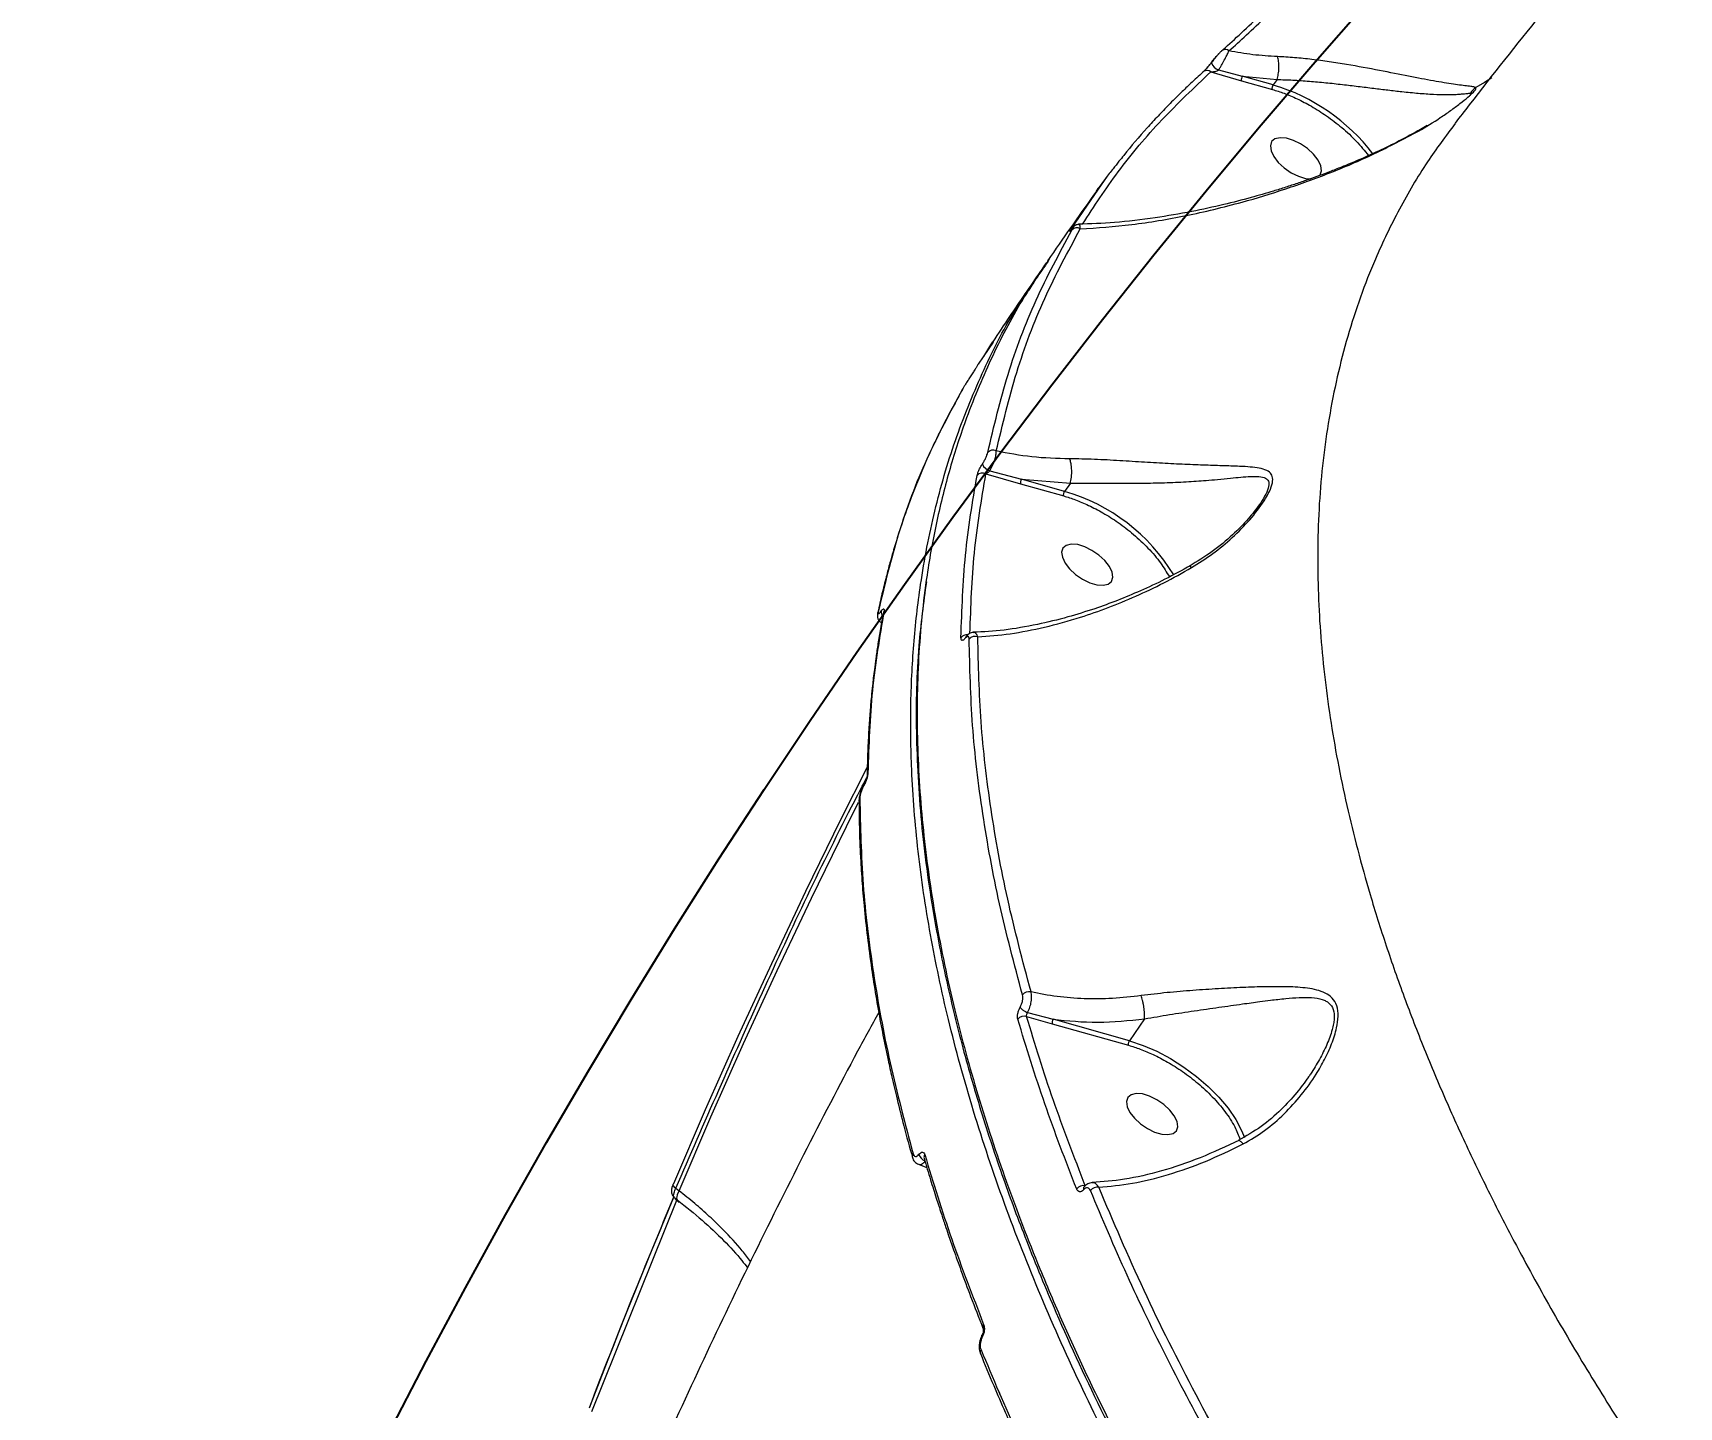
# Model space of a CAD drawing. Header units: millimetres. Extents: x -5609 to 5139, y -3980 to 3221.
# Drawn here: x 1602.7 to 1854.6, y 919.5 to 1129.7 of the extents above; entities that cross this region are included whole.
import ezdxf

# ---------------------------------------------------------------- set-up
doc = ezdxf.new("R2010")
doc.units = ezdxf.units.MM
for name, color, linetype in [('DIKOM_ОБЪЕКТ', 7, 'Continuous'), ('DIKOM_РАЗМЕР_ЗОНА', 7, 'Continuous'), ('DIKOM_РАЗМЕР_ОБЪЕКТА', 7, 'Continuous')]:
    doc.layers.add(name, color=color, linetype=linetype)
doc.styles.add('style1', font='arial.ttf', dxfattribs={"width": 0.8})
doc.dimstyles.new('1-50', dxfattribs={"dimtxt": 300, "dimasz": 200, "dimexe": 100, "dimexo": 0, "dimgap": 100, "dimtad": 1, "dimtxsty": 'style1', "dimcen": 200, "dimclrd": 7, "dimclre": 7, "dimclrt": 7, "dimadec": 1, "dimazin": 2, "dimtfac": 1, "dimtmove": 0, "dimatfit": 2, "dimfxl": 0, "dimlwd": 25, "dimlwe": 18, "dimarcsym": 0})

# ---------------------------------------------------------------- blocks, each defined once
blk = doc.blocks.new('A$Cc336a1e3')
at = {"color": 7, "linetype": 'Continuous', "lineweight": 15}
for p, q in [((4601.42, 2396.2), (4601.81, 2396.58)), ((4603.08, 2396.67), (4607.78, 2395.33)), ((4604.28, 2396.99), (4607.91, 2396.01)), ((4607.91, 2396.01), (4613.22, 2395.51)), ((4612.65, 2394.68), (4607.91, 2396.01)), ((4613.22, 2395.51), (4612.65, 2394.68)), ((4613.23, 2395.52), (4613.22, 2395.51)), ((4607.78, 2395.33), (4612.52, 2393.99)), ((4642.82, 2393.22), (4642.7, 2393.07)), ((4636.21, 2388.46), (4634.68, 2387.57)), ((4585.9, 2378.74), (4587.26, 2380.74)), ((4585.83, 2378.82), (4585.56, 2378.45)), ((4578.1, 2367.59), (4578.41, 2368.06)), ((4569.71, 2355.4), (4569.4, 2354.91)), ((4569.4, 2354.91), (4568.31, 2353.14)), ((4568.68, 2335.19), (4573.98, 2333.67)), ((4569.29, 2335.67), (4574.11, 2334.36)), ((4573.98, 2333.67), (4580.59, 2331.81)), ((4574.11, 2334.36), (4581.6, 2333.77)), ((4580.72, 2332.5), (4574.11, 2334.36)), ((4581.6, 2333.77), (4580.72, 2332.5)), ((4581.6, 2333.78), (4581.6, 2333.77)), ((4610.72, 2330.75), (4610.52, 2330.49)), ((4550, 2287.58), (4549.85, 2287.3)), ((4574.9, 2252.19), (4578.82, 2251.06)), ((4575.06, 2252.8), (4578.95, 2251.75)), ((4592.96, 2251.82), (4590.65, 2248.46)), ((4578.82, 2251.06), (4590.52, 2247.77)), ((4590.65, 2248.46), (4578.95, 2251.75)), ((4558.19, 2229.62), (4559.65, 2229.08)), ((4520.92, 2226.63), (4520.81, 2226.51)), ((4508.39, 2191.76), (4521.38, 2224.09)), ((4520.93, 2224.52), (4521.47, 2224.11)), ((4521.22, 2225.89), (4521.73, 2225.51)), ((4521.38, 2224.09), (4521.76, 2223.79))]:
    blk.add_line(p, q, dxfattribs=at)
at = {"color": 8, "linetype": 'Continuous', "lineweight": 15}
for p, q in [((4634.88, 2387.64), (4634.8, 2387.63)), ((4581.77, 2372.7), (4585.9, 2378.74)), ((4569.81, 2355.33), (4567.52, 2351.99)), ((4570.84, 2194.32), (4570.75, 2194.67))]:
    blk.add_line(p, q, dxfattribs=at)
at = {"color": 7, "linetype": 'Continuous', "lineweight": 15, "flags": 128}
for points in [[(4603.22, 2398.17), (4603.17, 2398.09), (4603.17, 2398.09)], [(4604.67, 2399.8), (4604.77, 2399.92), (4604.82, 2399.95)], [(4601.81, 2396.58), (4601.92, 2396.7), (4601.97, 2396.75)], [(4619.82, 2380.91), (4619.82, 2380.92), (4620.03, 2381.54), (4619.92, 2382.32), (4619.5, 2383.2), (4618.81, 2384.09), (4617.9, 2384.94), (4616.84, 2385.66), (4615.73, 2386.21), (4614.65, 2386.54), (4613.68, 2386.61), (4612.91, 2386.43), (4612.4, 2386.01), (4612.2, 2385.39), (4612.31, 2384.61), (4612.72, 2383.73), (4613.42, 2382.83), (4614.33, 2381.99), (4615.38, 2381.26), (4616.5, 2380.72), (4617.58, 2380.39), (4618.42, 2380.31)], [(4587.38, 2318.32), (4587.89, 2318.74), (4588.1, 2319.36), (4587.99, 2320.14), (4587.57, 2321.02), (4586.88, 2321.91), (4585.97, 2322.76), (4584.91, 2323.48), (4583.8, 2324.03), (4582.72, 2324.36), (4581.75, 2324.43), (4580.98, 2324.25), (4580.47, 2323.83), (4580.27, 2323.21), (4580.38, 2322.42), (4580.79, 2321.55), (4581.48, 2320.65), (4582.4, 2319.81), (4583.45, 2319.08), (4584.57, 2318.54), (4585.65, 2318.21), (4586.62, 2318.14), (4587.38, 2318.32)], [(4520.92, 2226.63), (4525.79, 2237.94), (4530.78, 2249.16), (4535.9, 2260.3), (4541.14, 2271.35), (4546.5, 2282.32), (4550.5, 2290.29)], [(4549.26, 2285.2), (4549.26, 2285.13), (4549.27, 2285.09)], [(4597.31, 2234.28), (4597.82, 2234.7), (4598.03, 2235.32), (4597.92, 2236.1), (4597.5, 2236.98), (4596.81, 2237.87), (4595.9, 2238.72), (4594.84, 2239.44), (4593.73, 2239.99), (4592.64, 2240.32), (4591.68, 2240.39), (4590.91, 2240.21), (4590.4, 2239.79), (4590.19, 2239.17), (4590.3, 2238.38), (4590.72, 2237.51), (4591.41, 2236.61), (4592.32, 2235.77), (4593.38, 2235.04), (4594.49, 2234.5), (4595.58, 2234.17), (4596.54, 2234.1), (4597.31, 2234.28)]]:
    blk.add_lwpolyline(points, dxfattribs=at)
at = {"color": 8, "linetype": 'Continuous', "lineweight": 15, "flags": 128}
for points in [[(4646.07, 2395.75), (4644.98, 2395.06), (4643.64, 2394.28)], [(4581.8, 2372.6), (4581.83, 2372.64), (4581.84, 2372.66)], [(4521.73, 2225.51), (4526.6, 2236.82), (4531.6, 2248.06), (4536.73, 2259.22), (4541.97, 2270.28), (4547.34, 2281.26), (4549.18, 2284.95)], [(4590.65, 2248.46), (4592.72, 2247.76), (4594.83, 2246.85), (4596.93, 2245.73), (4598.97, 2244.44), (4600.91, 2243), (4602.71, 2241.45), (4604.34, 2239.81), (4605.74, 2238.13), (4606.91, 2236.43), (4607.8, 2234.76), (4608.24, 2233.67)], [(4508.08, 2192.47), (4509.65, 2196.55), (4511.23, 2200.62), (4512.83, 2204.68), (4514.45, 2208.73), (4516.08, 2212.77), (4517.73, 2216.8), (4519.39, 2220.82), (4520.95, 2224.55)], [(4521.73, 2225.51), (4521.56, 2225.17), (4521.45, 2224.87), (4521.38, 2224.61), (4521.36, 2224.39), (4521.39, 2224.22), (4521.46, 2224.11), (4521.48, 2224.1)]]:
    blk.add_lwpolyline(points, dxfattribs=at)
at = {"color": 8, "linetype": 'Continuous', "lineweight": 15}
for centre, radius, start, end in [((4604.96, 2398.79), 1.92, 201.5204, 249.377), ((4605.3, 2399.2), 0.895, 50.2706, 122.3892), ((4602.47, 2395.97), 0.922, 49.2384, 122.8721), ((4603.9, 2365.7), 30.27, 37.5697, 73.1859), ((4582.41, 2372.24), 0.787, 115.7194, 144.3765), ((4572.67, 2304.7), 28.95, 31.2512, 73.847), ((4553.54, 2314.04), 0.896, 171.8366, 223.4219), ((4553.69, 2313.84), 0.721, 145.8964, 182.1123), ((4565.72, 2309.46), 1.09, 81.4577, 141.2496), ((4565.92, 2309.99), 0.419, 141.4774, 174.0343), ((4551.2, 2289.04), 0.704, 145.523, 177.5293), ((4549.96, 2285.18), 0.702, 145.5819, 178.3129), ((4559.81, 2231.44), 1.42, 194.2242, 250.5911), ((4559.84, 2230.66), 0.638, 143.4811, 196.2111), ((4521.92, 2225.03), 1.09, 210.2561, 239.9258), ((4584.07, 2225.82), 0.473, 142.0641, 199.6441), ((4568.8, 2204.71), 0.602, 141.7432, 198.8932), ((4568.39, 2200.82), 0.597, 141.5456, 198.4551)]:
    blk.add_arc(centre, radius, start, end, dxfattribs=at)
at = {"color": 7, "linetype": 'Continuous', "lineweight": 15}
for centre, radius, start, end in [((4608.62, 2395.52), 0.862, 145.3175, 193.1359), ((4644.97, 2392.16), 2.51, 122.1692, 149.4626), ((4582.58, 2371.88), 0.956, 55.2621, 140.3767), ((4565.71, 2347.75), 0.727, 145.8871, 172.4549), ((4569.76, 2337.77), 1.05, 61.5228, 140.4787), ((4568.15, 2334.27), 1.06, 59.6429, 140.4867), ((4569.79, 2337.41), 1.81, 203.8053, 254.0231), ((4574.82, 2333.87), 0.862, 145.3344, 193.1537), ((4552.81, 2313.7), 0.728, 146.1802, 181.0336), ((4566.99, 2309.21), 1.12, 66.4593, 140.9474), ((4575.27, 2254.72), 1.25, 75.8053, 142.2286), ((4574.56, 2250.98), 1.25, 73.9557, 142.4261), ((4579.66, 2251.26), 0.862, 145.3429, 193.147), ((4583.62, 2224.99), 1.32, 78.5956, 143.1409), ((4585.74, 2224.74), 1.33, 81.1465, 143.0164)]:
    blk.add_arc(centre, radius, start, end, dxfattribs=at)
for points, knots in [([(4791.16, 2544.63), (4789.79, 2543.52), (4783.97, 2538.78), (4773.89, 2530.17), (4760.92, 2518.79), (4748.16, 2507.14), (4735.6, 2495.25), (4723.23, 2483.12), (4711.07, 2470.74), (4699.12, 2458.14), (4687.38, 2445.3), (4675.86, 2432.23), (4664.55, 2418.94), (4653.47, 2405.42), (4645.48, 2395.34), (4641.19, 2389.77), (4640.46, 2388.82)], [0, 0, 0, 0, 0.024374, 0.103957, 0.183593, 0.263287, 0.34304, 0.422858, 0.502743, 0.582697, 0.662725, 0.742829, 0.82301, 0.903273, 0.983618, 1, 1, 1, 1]), ([(4604.67, 2399.8), (4605.55, 2400.61), (4607.32, 2402.22), (4609.44, 2404.22), (4610.51, 2405.22)], [0, 0, 0, 0, 0.500016, 1, 1, 1, 1]), ([(4605.87, 2399.89), (4606.73, 2400.68), (4608.46, 2402.25), (4610.54, 2404.21), (4611.58, 2405.2)], [0, 0, 0, 0, 0.500006, 1, 1, 1, 1]), ([(4603.17, 2398.09), (4603.12, 2398.02), (4603.02, 2397.89), (4602.81, 2397.62), (4602.53, 2397.3), (4602.22, 2396.97), (4602.05, 2396.82), (4601.97, 2396.74)], [0, 0, 0, 0, 0.113586, 0.231091, 0.477455, 0.735735, 1, 1, 1, 1]), ([(4602.17, 2396.94), (4602.26, 2397.03), (4602.45, 2397.23), (4602.76, 2397.59), (4603.03, 2397.92), (4603.16, 2398.08), (4603.22, 2398.17)], [0, 0, 0, 0, 0.273637, 0.635579, 0.81762, 1, 1, 1, 1]), ([(4603.82, 2398.89), (4603.76, 2398.82), (4603.63, 2398.66), (4603.4, 2398.38), (4603.25, 2398.19), (4603.17, 2398.09)], [0, 0, 0, 0, 0.262616, 0.627426, 1, 1, 1, 1]), ([(4603.22, 2398.17), (4603.28, 2398.25), (4603.41, 2398.41), (4603.68, 2398.75), (4604.01, 2399.13), (4604.29, 2399.43), (4604.4, 2399.54), (4604.42, 2399.56)], [0, 0, 0, 0, 0.156602, 0.314023, 0.627298, 0.940732, 1, 1, 1, 1]), ([(4604.82, 2399.95), (4604.71, 2399.86), (4604.51, 2399.66), (4604.16, 2399.29), (4603.91, 2399), (4603.82, 2398.89)], [0, 0, 0, 0, 0.374401, 0.754557, 1, 1, 1, 1]), ([(4604.28, 2396.99), (4604.37, 2397.13), (4604.55, 2397.4), (4604.89, 2397.98), (4605.27, 2398.66), (4605.64, 2399.37), (4605.79, 2399.72), (4605.87, 2399.89)], [0, 0, 0, 0, 0.137141, 0.270503, 0.523001, 0.763806, 1, 1, 1, 1]), ([(4613.29, 2399.03), (4612.03, 2399.1), (4609.49, 2399.25), (4607.08, 2399.67), (4605.87, 2399.89)], [0, 0, 0, 0, 0.498978, 1, 1, 1, 1]), ([(4613.23, 2395.52), (4613.3, 2395.78), (4613.41, 2396.17), (4613.48, 2396.81), (4613.51, 2397.32), (4613.5, 2397.82), (4613.45, 2398.44), (4613.36, 2398.79), (4613.29, 2399.03)], [0, 0, 0, 0, 0.241371, 0.369772, 0.499851, 0.631472, 0.760374, 1, 1, 1, 1]), ([(4643.64, 2394.28), (4643.51, 2394.33), (4643.26, 2394.42), (4642.22, 2394.53), (4640.36, 2394.76), (4637.28, 2395.27), (4633.46, 2396), (4628.96, 2396.9), (4624.75, 2397.68), (4621.23, 2398.24), (4618.56, 2398.59), (4615.88, 2398.88), (4614.16, 2398.98), (4613.29, 2399.03)], [0, 0, 0, 0, 0.063474, 0.126089, 0.251463, 0.376169, 0.500777, 0.624701, 0.749404, 0.812157, 0.874639, 0.936928, 1, 1, 1, 1]), ([(4602.11, 2396.83), (4601.48, 2396.26), (4600.33, 2395.23), (4598.82, 2393.78), (4597.63, 2392.62), (4596.68, 2391.66), (4595.84, 2390.79), (4595.01, 2389.92), (4594.18, 2389.03), (4592.39, 2387.06), (4590.67, 2385.04), (4588.99, 2382.94), (4588.05, 2381.76), (4586.96, 2380.38), (4586.21, 2379.34), (4585.83, 2378.82)], [0, 0, 0, 0, 0.104539, 0.190836, 0.25893, 0.310363, 0.359285, 0.409148, 0.459936, 0.511022, 0.743082, 0.790994, 0.850256, 0.926039, 1, 1, 1, 1]), ([(4603.08, 2396.67), (4603.29, 2396.69), (4603.59, 2396.71), (4603.98, 2396.82), (4604.15, 2396.9), (4604.23, 2396.95), (4604.27, 2396.98), (4604.28, 2396.99)], [0, 0, 0, 0, 0.571354, 0.816069, 0.916776, 0.960359, 1, 1, 1, 1]), ([(4613.23, 2395.52), (4614.03, 2395.49), (4615.65, 2395.45), (4618.16, 2395.27), (4620.71, 2395.04), (4623.21, 2394.76), (4625.68, 2394.47), (4628.01, 2394.18), (4630.26, 2393.91), (4632.56, 2393.64), (4634.92, 2393.41), (4637.21, 2393.25), (4638.88, 2393.2), (4640.05, 2393.22), (4640.82, 2393.25), (4641.6, 2393.31), (4642.34, 2393.39), (4642.65, 2393.42), (4642.81, 2393.43)], [0, 0, 0, 0, 0.060051, 0.121662, 0.182165, 0.244864, 0.305731, 0.369304, 0.430043, 0.494142, 0.576046, 0.661571, 0.747249, 0.790916, 0.834488, 0.874361, 0.937173, 1, 1, 1, 1]), ([(4612.52, 2393.99), (4612.51, 2394.04), (4612.49, 2394.14), (4612.51, 2394.33), (4612.56, 2394.53), (4612.62, 2394.63), (4612.65, 2394.68)], [0, 0, 0, 0, 0.249953, 0.500101, 0.749994, 1, 1, 1, 1]), ([(4634.88, 2387.64), (4636.01, 2388.31), (4637.72, 2389.32), (4639.79, 2390.77), (4641.24, 2391.84), (4642.48, 2392.85), (4643.34, 2393.62), (4643.72, 2394.1), (4643.66, 2394.22), (4643.64, 2394.28)], [0, 0, 0, 0, 0.244392, 0.368715, 0.493583, 0.620346, 0.747757, 0.874681, 1, 1, 1, 1]), ([(4634.79, 2387.65), (4633.69, 2387.06), (4631.55, 2385.9), (4628.52, 2384.45), (4625.72, 2383.2), (4623.35, 2382.21), (4621.35, 2381.43), (4619.67, 2380.8), (4618.04, 2380.21), (4616.32, 2379.62), (4614.52, 2379.02), (4612.16, 2378.28), (4608.99, 2377.37), (4604.8, 2376.3), (4599.89, 2375.23), (4594.29, 2374.27), (4588.46, 2373.56), (4584.67, 2373.44), (4582.85, 2373.38)], [0, 0, 0, 0, 0.060647, 0.11785, 0.165796, 0.214054, 0.247421, 0.275874, 0.305937, 0.337632, 0.370983, 0.406016, 0.470024, 0.549648, 0.644736, 0.755458, 0.882264, 1, 1, 1, 1]), ([(4583.12, 2372.67), (4585.72, 2372.84), (4590.92, 2373.19), (4599.25, 2374.6), (4607.14, 2376.48), (4614.52, 2378.72), (4621.26, 2381.16), (4628.07, 2384.03), (4632.61, 2386.44), (4634.88, 2387.64)], [0, 0, 0, 0, 0.167352, 0.334233, 0.501102, 0.62683, 0.751441, 0.875362, 1, 1, 1, 1]), ([(4585.58, 2378.43), (4583.23, 2375.11), (4580.72, 2371.58), (4578.26, 2368), (4578.11, 2367.78)], [0, 0, 0, 0, 0.937162, 1, 1, 1, 1]), ([(4581.8, 2372.6), (4581.75, 2372.53), (4581.65, 2372.4), (4581.55, 2372.27), (4581.52, 2372.27), (4581.59, 2372.42), (4581.71, 2372.61), (4581.77, 2372.7)], [0, 0, 0, 0, 0.124757, 0.250381, 0.50007, 0.749618, 1, 1, 1, 1]), ([(4581.84, 2372.49), (4581.89, 2372.58), (4582, 2372.77), (4582.07, 2372.91), (4582.04, 2372.91), (4581.94, 2372.79), (4581.84, 2372.66), (4581.8, 2372.6)], [0, 0, 0, 0, 0.250318, 0.499938, 0.749626, 0.875212, 1, 1, 1, 1]), ([(4582.85, 2373.34), (4582.77, 2373.33), (4582.66, 2373.32), (4582.51, 2373.28), (4582.44, 2373.24), (4582.39, 2373.22), (4582.35, 2373.2), (4582.26, 2373.14), (4582.17, 2373.06), (4582.03, 2372.91), (4581.89, 2372.72), (4581.81, 2372.62)], [0, 0, 0, 0, 0.135326, 0.196678, 0.258518, 0.274883, 0.2928, 0.338023, 0.495635, 0.733567, 1, 1, 1, 1]), ([(4568.95, 2338.44), (4569.91, 2342.46), (4571.85, 2350.54), (4576.14, 2361.92), (4579.94, 2368.96), (4581.84, 2372.49)], [0, 0, 0, 0, 0.33066, 0.663993, 1, 1, 1, 1]), ([(4570.26, 2338.69), (4571.23, 2342.74), (4573.17, 2350.83), (4577.46, 2362.18), (4581.23, 2369.17), (4583.12, 2372.67)], [0, 0, 0, 0, 0.333513, 0.666489, 1, 1, 1, 1]), ([(4577.02, 2366.18), (4575.44, 2363.88), (4572.98, 2360.31), (4570.59, 2356.68), (4569.73, 2355.38)], [0, 0, 0, 0, 0.641959, 1, 1, 1, 1]), ([(4577.93, 2367.5), (4577.22, 2366.44), (4576.27, 2365.02), (4575.43, 2363.61), (4575.22, 2363.25)], [0, 0, 0, 0, 0.740904, 1, 1, 1, 1]), ([(4566.28, 2350.03), (4566.21, 2349.94), (4566.09, 2349.74), (4565.84, 2349.35), (4565.56, 2348.92), (4565.3, 2348.48), (4565.17, 2348.27), (4565.1, 2348.16)], [0, 0, 0, 0, 0.12561, 0.251158, 0.501339, 0.751019, 1, 1, 1, 1]), ([(4567.52, 2351.99), (4567.45, 2351.88), (4567.32, 2351.65), (4567.03, 2351.2), (4566.74, 2350.74), (4566.48, 2350.33), (4566.34, 2350.13), (4566.28, 2350.03)], [0, 0, 0, 0, 0.24898, 0.498727, 0.74888, 0.874437, 1, 1, 1, 1]), ([(4565.1, 2348.16), (4563.2, 2344.62), (4559.41, 2337.59), (4555.11, 2326.21), (4553.17, 2318.13), (4552.21, 2314.1)], [0, 0, 0, 0, 0.336007, 0.66934, 1, 1, 1, 1]), ([(4564.54, 2347.06), (4564.15, 2346.37), (4563.32, 2344.92), (4562.25, 2342.86), (4561.34, 2341.03), (4560.6, 2339.5), (4559.26, 2336.59), (4557.69, 2332.83), (4556.04, 2328.27), (4555.08, 2325.31), (4554.43, 2323.11), (4553.95, 2321.44), (4553.38, 2319.29), (4552.75, 2316.76), (4552.35, 2314.91), (4552.15, 2313.96)], [0, 0, 0, 0, 0.068867, 0.144166, 0.199968, 0.244707, 0.290365, 0.474683, 0.592189, 0.700585, 0.736007, 0.784243, 0.845571, 0.920019, 1, 1, 1, 1]), ([(4568.13, 2336.68), (4568.23, 2336.84), (4568.42, 2337.15), (4568.67, 2337.65), (4568.86, 2338.11), (4568.92, 2338.33), (4568.95, 2338.44)], [0, 0, 0, 0, 0.250121, 0.499743, 0.749752, 1, 1, 1, 1]), ([(4569.29, 2335.67), (4569.43, 2335.93), (4569.72, 2336.46), (4570.04, 2337.32), (4570.24, 2338.11), (4570.25, 2338.5), (4570.26, 2338.69)], [0, 0, 0, 0, 0.256095, 0.507093, 0.754361, 1, 1, 1, 1]), ([(4581.49, 2337.49), (4579.55, 2337.54), (4575.66, 2337.64), (4572.06, 2338.34), (4570.26, 2338.69)], [0, 0, 0, 0, 0.500871, 1, 1, 1, 1]), ([(4600.15, 2320.84), (4601.25, 2321.53), (4603.45, 2322.92), (4606.43, 2325.41), (4609.12, 2328.15), (4611.02, 2330.61), (4612.12, 2332.54), (4612.59, 2333.85), (4612.57, 2334.84), (4612.08, 2335.54), (4611.16, 2335.95), (4609.87, 2336.18), (4608.15, 2336.32), (4605.91, 2336.4), (4603.09, 2336.48), (4599.98, 2336.59), (4596.61, 2336.75), (4592.98, 2336.96), (4589.18, 2337.2), (4585.25, 2337.43), (4582.75, 2337.47), (4581.49, 2337.49)], [0, 0, 0, 0, 0.062387, 0.124968, 0.188419, 0.252445, 0.28501, 0.317866, 0.350675, 0.383199, 0.42605, 0.467905, 0.509439, 0.571793, 0.633379, 0.694521, 0.755971, 0.81686, 0.877948, 0.938725, 1, 1, 1, 1]), ([(4581.6, 2333.78), (4581.63, 2333.91), (4581.7, 2334.18), (4581.77, 2334.67), (4581.81, 2335.2), (4581.82, 2335.73), (4581.78, 2336.25), (4581.71, 2336.8), (4581.61, 2337.2), (4581.53, 2337.41), (4581.5, 2337.47), (4581.5, 2337.49), (4581.49, 2337.49)], [0, 0, 0, 0, 0.119364, 0.244309, 0.372181, 0.499979, 0.613647, 0.749806, 0.928574, 0.976589, 0.991262, 1, 1, 1, 1]), ([(4564.86, 2310.14), (4565.01, 2314.39), (4565.3, 2322.93), (4566.65, 2330.93), (4567.33, 2334.95)], [0, 0, 0, 0, 0.49756, 1, 1, 1, 1]), ([(4567.33, 2334.95), (4567.36, 2335.06), (4567.41, 2335.27), (4567.6, 2335.72), (4567.84, 2336.22), (4568.03, 2336.52), (4568.13, 2336.68)], [0, 0, 0, 0, 0.250186, 0.500159, 0.749881, 1, 1, 1, 1]), ([(4568.68, 2335.19), (4568.73, 2335.21), (4568.82, 2335.26), (4568.98, 2335.38), (4569.12, 2335.49), (4569.22, 2335.59), (4569.27, 2335.64), (4569.29, 2335.67)], [0, 0, 0, 0, 0.280694, 0.547683, 0.788305, 0.89782, 1, 1, 1, 1]), ([(4580.59, 2331.81), (4580.58, 2331.86), (4580.56, 2331.96), (4580.58, 2332.15), (4580.63, 2332.35), (4580.69, 2332.45), (4580.72, 2332.5)], [0, 0, 0, 0, 0.250085, 0.500077, 0.749981, 1, 1, 1, 1]), ([(4610.55, 2330.51), (4610, 2329.78), (4608.8, 2328.18), (4606.34, 2325.73), (4603.36, 2323.22), (4601, 2321.79), (4599.8, 2321.06)], [0, 0, 0, 0, 0.202638, 0.443341, 0.7174, 1, 1, 1, 1]), ([(4600.02, 2321.16), (4598.7, 2320.44), (4596.15, 2319.05), (4592.39, 2317.3), (4588.81, 2315.8), (4585.1, 2314.45), (4580.98, 2313.18), (4576.32, 2312.05), (4571.43, 2311.2), (4568.3, 2311.03), (4566.75, 2310.95)], [0, 0, 0, 0, 0.11419, 0.221422, 0.321799, 0.422787, 0.543397, 0.684175, 0.843965, 1, 1, 1, 1]), ([(4567.44, 2310.24), (4569.07, 2310.37), (4572.35, 2310.63), (4577.64, 2311.67), (4582.68, 2313.06), (4587.36, 2314.69), (4591.62, 2316.45), (4595.9, 2318.46), (4598.73, 2320.05), (4600.15, 2320.84)], [0, 0, 0, 0, 0.166106, 0.333201, 0.501062, 0.626225, 0.750503, 0.874926, 1, 1, 1, 1]), ([(4559.57, 2318.69), (4559.13, 2315.46), (4558.12, 2308.02), (4557.88, 2295.73), (4558.62, 2281.96), (4560.31, 2269.29), (4562.52, 2257.94), (4564.92, 2247.97), (4567.83, 2237.78), (4571.15, 2227.74), (4574.98, 2217.46), (4579.96, 2205.39), (4586.6, 2191.07), (4595.03, 2174.97), (4604.47, 2158.73), (4614.89, 2142.42), (4626.27, 2126.07), (4638.56, 2109.72), (4651.74, 2093.43), (4665.77, 2077.25), (4680.59, 2061.23), (4696.15, 2045.43), (4712.41, 2029.89), (4729.33, 2014.66), (4746.86, 1999.78), (4764.94, 1985.29), (4783.5, 1971.24), (4800.89, 1958.84), (4816.94, 1947.97), (4831.55, 1938.51), (4844.64, 1930.42), (4856.06, 1923.63), (4863.38, 1919.41), (4868.38, 1916.59), (4871.33, 1914.94), (4874.85, 1912.99), (4879.02, 1910.71), (4883.84, 1908.12), (4887.28, 1906.31), (4889.1, 1905.34)], [0, 0, 0, 0, 0.027389, 0.062923, 0.098461, 0.134071, 0.157765, 0.181452, 0.205572, 0.229702, 0.251297, 0.276191, 0.311718, 0.347318, 0.382848, 0.418367, 0.453886, 0.489404, 0.524924, 0.560518, 0.596048, 0.631564, 0.667079, 0.702594, 0.738111, 0.773701, 0.809233, 0.844748, 0.871267, 0.897785, 0.924305, 0.941808, 0.958909, 0.963261, 0.968323, 0.974533, 0.981894, 0.990387, 1, 1, 1, 1]), ([(4552.97, 2313.81), (4552.81, 2312.94), (4552.5, 2311.32), (4552.13, 2309.02), (4551.84, 2307.04), (4551.62, 2305.38), (4551.46, 2304.01), (4551.3, 2302.62), (4551.13, 2300.93), (4550.93, 2298.68), (4550.74, 2295.92), (4550.58, 2292.69), (4550.53, 2290.36), (4550.51, 2289.14)], [0, 0, 0, 0, 0.109774, 0.205672, 0.287723, 0.355942, 0.410339, 0.455902, 0.526225, 0.616525, 0.726815, 0.85712, 1, 1, 1, 1]), ([(4553.09, 2314.24), (4552.41, 2310.22), (4551.06, 2302.22), (4550.77, 2293.68), (4550.62, 2289.44)], [0, 0, 0, 0, 0.502436, 1, 1, 1, 1]), ([(4552.1, 2313.84), (4552.08, 2313.67), (4552.04, 2313.34), (4552.18, 2312.89), (4552.44, 2312.56), (4552.69, 2312.45), (4552.81, 2312.4)], [0, 0, 0, 0, 0.274808, 0.543957, 0.791811, 1, 1, 1, 1]), ([(4552.21, 2314.1), (4552.2, 2314.02), (4552.17, 2313.85), (4552.25, 2313.78), (4552.41, 2313.87), (4552.57, 2314.07), (4552.65, 2314.17)], [0, 0, 0, 0, 0.250514, 0.500586, 0.750453, 1, 1, 1, 1]), ([(4552.65, 2314.17), (4552.73, 2314.27), (4552.89, 2314.47), (4553.04, 2314.56), (4553.12, 2314.49), (4553.1, 2314.32), (4553.09, 2314.24)], [0, 0, 0, 0, 0.249527, 0.499387, 0.749502, 1, 1, 1, 1]), ([(4565.5, 2310.03), (4565.45, 2309.97), (4565.35, 2309.86), (4565.18, 2309.73), (4565.01, 2309.69), (4564.88, 2309.83), (4564.87, 2310.04), (4564.86, 2310.14)], [0, 0, 0, 0, 0.124789, 0.250117, 0.499438, 0.749233, 1, 1, 1, 1]), ([(4566.12, 2309.92), (4566.12, 2310.02), (4566.1, 2310.22), (4565.98, 2310.36), (4565.81, 2310.32), (4565.64, 2310.19), (4565.55, 2310.08), (4565.5, 2310.03)], [0, 0, 0, 0, 0.250825, 0.500622, 0.749854, 0.875188, 1, 1, 1, 1]), ([(4566.75, 2310.92), (4566.64, 2310.91), (4566.42, 2310.88), (4566.11, 2310.73), (4565.83, 2310.52), (4565.67, 2310.34), (4565.59, 2310.25)], [0, 0, 0, 0, 0.270693, 0.529197, 0.773473, 1, 1, 1, 1]), ([(4574.28, 2255.49), (4573.04, 2260.16), (4570.55, 2269.55), (4568.06, 2283.28), (4566.42, 2296.84), (4566.22, 2305.54), (4566.12, 2309.92)], [0, 0, 0, 0, 0.245511, 0.494014, 0.74551, 1, 1, 1, 1]), ([(4575.58, 2255.93), (4574.32, 2260.68), (4571.8, 2270.17), (4569.33, 2283.94), (4567.73, 2297.37), (4567.54, 2305.94), (4567.44, 2310.24)], [0, 0, 0, 0, 0.250351, 0.500001, 0.74965, 1, 1, 1, 1]), ([(4549.85, 2287.3), (4549.85, 2287.3), (4549.79, 2287.19), (4549.64, 2286.86), (4549.44, 2286.31), (4549.29, 2285.69), (4549.27, 2285.36), (4549.26, 2285.2)], [0, 0, 0, 0, 0.00741, 0.151434, 0.435771, 0.718023, 1, 1, 1, 1]), ([(4549.99, 2287.47), (4549.94, 2287.39), (4549.85, 2287.23), (4549.69, 2286.88), (4549.52, 2286.43), (4549.41, 2285.94), (4549.39, 2285.7), (4549.38, 2285.58)], [0, 0, 0, 0, 0.125068, 0.25065, 0.500571, 0.750686, 1, 1, 1, 1]), ([(4550.62, 2289.44), (4550.61, 2289.31), (4550.6, 2289.06), (4550.47, 2288.56), (4550.3, 2288.09), (4550.13, 2287.73), (4550.04, 2287.56), (4549.99, 2287.47)], [0, 0, 0, 0, 0.249446, 0.499606, 0.749521, 0.875017, 1, 1, 1, 1]), ([(4550.5, 2289.07), (4550.49, 2288.98), (4550.48, 2288.81), (4550.38, 2288.44), (4550.25, 2288.08), (4550.12, 2287.78), (4550.04, 2287.65), (4550, 2287.58)], [0, 0, 0, 0, 0.252244, 0.50612, 0.755836, 0.878882, 1, 1, 1, 1]), ([(4549.27, 2285.09), (4549.28, 2283.76), (4549.29, 2281.33), (4549.41, 2277.96), (4549.56, 2275.25), (4549.7, 2273.03), (4549.86, 2271.05), (4550.11, 2268.18), (4550.52, 2264.33), (4551.13, 2259.74), (4551.82, 2255.36), (4552.53, 2251.34), (4553.17, 2248.06), (4553.76, 2245.28), (4554.34, 2242.66), (4555.13, 2239.31), (4556.16, 2235.21), (4556.99, 2232.21), (4557.44, 2230.59)], [0, 0, 0, 0, 0.077836, 0.142496, 0.194039, 0.233061, 0.26925, 0.306116, 0.395084, 0.484395, 0.560173, 0.634815, 0.702877, 0.737149, 0.783815, 0.843146, 0.915187, 1, 1, 1, 1]), ([(4549.38, 2285.58), (4549.48, 2281.2), (4549.68, 2272.5), (4551.32, 2258.94), (4553.81, 2245.21), (4556.3, 2235.81), (4557.54, 2231.14)], [0, 0, 0, 0, 0.254489, 0.505985, 0.754489, 1, 1, 1, 1]), ([(4573.92, 2253.61), (4574, 2253.77), (4574.15, 2254.07), (4574.3, 2254.6), (4574.35, 2255.1), (4574.31, 2255.36), (4574.28, 2255.49)], [0, 0, 0, 0, 0.249907, 0.4998, 0.749843, 1, 1, 1, 1]), ([(4575.06, 2252.8), (4575.19, 2253.05), (4575.43, 2253.56), (4575.64, 2254.44), (4575.71, 2255.29), (4575.62, 2255.72), (4575.58, 2255.93)], [0, 0, 0, 0, 0.250138, 0.500006, 0.749933, 1, 1, 1, 1]), ([(4592.45, 2255.37), (4590.98, 2255.2), (4588.04, 2254.86), (4583.72, 2254.84), (4579.53, 2255.15), (4576.89, 2255.67), (4575.58, 2255.93)], [0, 0, 0, 0, 0.250951, 0.501603, 0.751709, 1, 1, 1, 1]), ([(4608.04, 2232.67), (4609.16, 2233.33), (4611.41, 2234.66), (4614.36, 2237.23), (4617, 2240.13), (4619.03, 2242.97), (4620.55, 2245.61), (4621.63, 2247.99), (4622.35, 2250.24), (4622.64, 2252.24), (4622.44, 2253.87), (4621.71, 2255.07), (4620.26, 2256.05), (4617.96, 2256.57), (4614.88, 2256.75), (4611.55, 2256.74), (4608.01, 2256.62), (4604.28, 2256.43), (4600.39, 2256.17), (4596.39, 2255.85), (4593.76, 2255.53), (4592.45, 2255.37)], [0, 0, 0, 0, 0.061318, 0.123334, 0.185274, 0.247434, 0.289468, 0.331904, 0.374627, 0.407074, 0.43989, 0.472758, 0.504938, 0.568541, 0.631311, 0.693555, 0.755015, 0.81655, 0.877917, 0.938966, 1, 1, 1, 1]), ([(4592.96, 2251.83), (4592.96, 2252.09), (4592.97, 2252.49), (4592.91, 2253.14), (4592.84, 2253.66), (4592.76, 2254.16), (4592.63, 2254.78), (4592.52, 2255.14), (4592.45, 2255.37)], [0, 0, 0, 0, 0.242607, 0.370776, 0.499814, 0.631756, 0.760845, 1, 1, 1, 1]), ([(4552.28, 2252.81), (4551.2, 2250.83), (4547.27, 2243.62), (4540.75, 2231.01), (4532.73, 2214.97), (4524.98, 2198.75), (4517.49, 2182.37), (4510.27, 2165.82), (4503.32, 2149.12), (4496.63, 2132.26), (4490.21, 2115.26), (4484.07, 2098.11), (4478.2, 2080.82), (4472.61, 2063.4), (4467.3, 2045.85), (4462.27, 2028.18), (4457.52, 2010.38), (4453.05, 1992.47), (4448.87, 1974.45), (4444.98, 1956.33), (4441.37, 1938.11), (4438.05, 1919.79), (4435.03, 1901.38), (4432.66, 1885.61), (4431.41, 1875.94), (4430.96, 1872.47)], [0, 0, 0, 0, 0.017073, 0.062161, 0.107301, 0.152493, 0.197737, 0.243033, 0.28838, 0.333777, 0.379225, 0.424722, 0.470268, 0.51586, 0.5615, 0.607185, 0.652914, 0.698687, 0.744502, 0.790357, 0.836252, 0.882186, 0.928156, 0.974162, 1, 1, 1, 1]), ([(4573.56, 2251.75), (4573.54, 2251.88), (4573.49, 2252.13), (4573.55, 2252.63), (4573.69, 2253.16), (4573.84, 2253.46), (4573.92, 2253.61)], [0, 0, 0, 0, 0.250183, 0.500216, 0.750069, 1, 1, 1, 1]), ([(4573.92, 2253.61), (4573.97, 2253.54), (4574.04, 2253.43), (4574.21, 2253.27), (4574.37, 2253.14), (4574.54, 2253.03), (4574.78, 2252.9), (4574.95, 2252.84), (4575.06, 2252.8)], [0, 0, 0, 0, 0.238839, 0.368015, 0.500009, 0.631984, 0.761127, 1, 1, 1, 1]), ([(4574.9, 2252.19), (4574.9, 2252.23), (4574.89, 2252.31), (4574.92, 2252.47), (4574.98, 2252.65), (4575.03, 2252.75), (4575.06, 2252.8)], [0, 0, 0, 0, 0.250447, 0.500852, 0.750669, 1, 1, 1, 1]), ([(4583.89, 2226.28), (4582.19, 2230.66), (4578.81, 2239.4), (4576.2, 2247.92), (4574.9, 2252.19)], [0, 0, 0, 0, 0.500001, 1, 1, 1, 1]), ([(4578.95, 2251.75), (4581.22, 2251.52), (4585.77, 2251.07), (4590.56, 2251.57), (4592.96, 2251.82)], [0, 0, 0, 0, 0.499543, 1, 1, 1, 1]), ([(4592.96, 2251.83), (4592.96, 2251.83), (4592.96, 2251.83), (4592.96, 2251.82), (4592.96, 2251.82)], [0, 0, 0, 0, 0.470189, 1, 1, 1, 1]), ([(4582.57, 2225.78), (4580.88, 2230.14), (4577.49, 2238.9), (4574.88, 2247.45), (4573.56, 2251.75)], [0, 0, 0, 0, 0.497075, 1, 1, 1, 1]), ([(4590.52, 2247.77), (4590.51, 2247.82), (4590.48, 2247.92), (4590.5, 2248.11), (4590.56, 2248.3), (4590.62, 2248.41), (4590.65, 2248.46)], [0, 0, 0, 0, 0.250004, 0.500023, 0.750065, 1, 1, 1, 1]), ([(4618.02, 2242.89), (4617.44, 2242.09), (4616.17, 2240.35), (4613.77, 2237.79), (4610.84, 2235.22), (4608.48, 2233.89), (4607.28, 2233.21)], [0, 0, 0, 0, 0.20326, 0.442695, 0.718574, 1, 1, 1, 1]), ([(4607.46, 2233.26), (4605.45, 2232.32), (4601.45, 2230.42), (4595.53, 2228.46), (4589.93, 2227.14), (4586.57, 2226.89), (4584.95, 2226.78)], [0, 0, 0, 0, 0.253981, 0.507485, 0.761842, 1, 1, 1, 1]), ([(4585.94, 2226.06), (4587.64, 2226.21), (4591.02, 2226.51), (4596.56, 2227.9), (4602.27, 2229.87), (4606.12, 2231.74), (4608.04, 2232.67)], [0, 0, 0, 0, 0.250751, 0.501511, 0.750864, 1, 1, 1, 1]), ([(4557.43, 2230.6), (4557.48, 2230.49), (4557.56, 2230.24), (4557.78, 2229.94), (4558.04, 2229.7), (4558.25, 2229.61), (4558.36, 2229.57)], [0, 0, 0, 0, 0.24092, 0.489587, 0.74492, 1, 1, 1, 1]), ([(4557.54, 2231.14), (4557.58, 2231.04), (4557.66, 2230.83), (4557.89, 2230.74), (4558.15, 2230.81), (4558.34, 2231), (4558.43, 2231.09)], [0, 0, 0, 0, 0.250269, 0.50031, 0.750196, 1, 1, 1, 1]), ([(4558.43, 2231.09), (4558.52, 2231.19), (4558.71, 2231.38), (4558.97, 2231.44), (4559.2, 2231.35), (4559.28, 2231.14), (4559.32, 2231.04)], [0, 0, 0, 0, 0.24975, 0.4997, 0.749716, 1, 1, 1, 1]), ([(4559.22, 2230.48), (4559.55, 2229.38), (4560.15, 2227.35), (4561.03, 2224.55), (4561.78, 2222.24), (4562.39, 2220.39), (4563.02, 2218.53), (4563.82, 2216.23), (4564.95, 2213.06), (4566.43, 2209.07), (4567.6, 2206.12), (4568.23, 2204.51)], [0, 0, 0, 0, 0.129074, 0.238343, 0.327834, 0.397571, 0.452501, 0.542859, 0.664204, 0.816564, 1, 1, 1, 1]), ([(4559.32, 2231.04), (4560.64, 2226.74), (4563.25, 2218.2), (4566.64, 2209.44), (4568.33, 2205.08)], [0, 0, 0, 0, 0.502923, 1, 1, 1, 1]), ([(4584.94, 2226.76), (4584.82, 2226.74), (4584.59, 2226.72), (4584.26, 2226.58), (4583.96, 2226.38), (4583.79, 2226.2), (4583.7, 2226.11)], [0, 0, 0, 0, 0.260175, 0.515438, 0.762542, 1, 1, 1, 1]), ([(4520.94, 2224.63), (4518.78, 2219.44), (4514.33, 2208.74), (4510.12, 2197.87), (4507.95, 2192.27)], [0, 0, 0, 0, 0.484376, 1, 1, 1, 1]), ([(4520.8, 2226.51), (4520.74, 2226.35), (4520.61, 2226.01), (4520.54, 2225.45), (4520.62, 2224.99), (4520.8, 2224.65), (4520.95, 2224.52), (4521.02, 2224.45)], [0, 0, 0, 0, 0.209024, 0.443927, 0.709678, 0.852519, 1, 1, 1, 1]), ([(4521.48, 2224.1), (4522.77, 2223.08), (4525.31, 2221.06), (4528.57, 2217.94), (4530.87, 2215.49), (4531.92, 2214.1), (4532.2, 2213.73)], [0, 0, 0, 0, 0.306425, 0.603213, 0.894413, 1, 1, 1, 1]), ([(4583.63, 2225.66), (4583.53, 2225.57), (4583.32, 2225.38), (4583.01, 2225.33), (4582.74, 2225.45), (4582.63, 2225.67), (4582.57, 2225.78)], [0, 0, 0, 0, 0.249656, 0.499411, 0.749438, 1, 1, 1, 1]), ([(4584.68, 2225.54), (4584.62, 2225.65), (4584.5, 2225.87), (4584.23, 2225.99), (4583.93, 2225.94), (4583.73, 2225.76), (4583.63, 2225.66)], [0, 0, 0, 0, 0.250538, 0.500534, 0.750314, 1, 1, 1, 1]), ([(4618.61, 2161.28), (4615.94, 2165.53), (4610.56, 2174.06), (4603.2, 2186.88), (4596.38, 2199.76), (4590.11, 2212.7), (4586.49, 2221.24), (4584.68, 2225.54)], [0, 0, 0, 0, 0.19507, 0.392603, 0.592604, 0.795069, 1, 1, 1, 1]), ([(4619.8, 2161.95), (4616.4, 2167.37), (4609.6, 2178.21), (4600.68, 2194.34), (4592.64, 2210.33), (4588.18, 2220.81), (4585.94, 2226.06)], [0, 0, 0, 0, 0.250162, 0.499729, 0.74947, 1, 1, 1, 1]), ([(4568.24, 2204.51), (4568.25, 2204.44), (4568.29, 2204.31), (4568.28, 2204.02), (4568.23, 2203.75), (4568.15, 2203.54), (4568.1, 2203.45), (4568.08, 2203.4)], [0, 0, 0, 0, 0.245011, 0.495147, 0.746936, 0.873267, 1, 1, 1, 1]), ([(4568.33, 2205.08), (4568.37, 2204.94), (4568.45, 2204.67), (4568.45, 2204.15), (4568.35, 2203.59), (4568.2, 2203.28), (4568.12, 2203.12)], [0, 0, 0, 0, 0.250519, 0.500777, 0.750838, 1, 1, 1, 1]), ([(4568.08, 2203.4), (4567.98, 2203.18), (4567.78, 2202.75), (4567.64, 2201.99), (4567.64, 2201.23), (4567.77, 2200.82), (4567.83, 2200.62)], [0, 0, 0, 0, 0.246802, 0.495397, 0.746115, 1, 1, 1, 1]), ([(4568.12, 2203.12), (4568.05, 2202.96), (4567.91, 2202.65), (4567.81, 2202.11), (4567.8, 2201.59), (4567.89, 2201.32), (4567.93, 2201.19)], [0, 0, 0, 0, 0.249892, 0.499727, 0.749725, 1, 1, 1, 1]), ([(4567.83, 2200.63), (4568.5, 2199), (4569.73, 2196.02), (4571.51, 2191.94), (4572.98, 2188.66), (4574.22, 2185.98), (4575.33, 2183.6), (4576.98, 2180.15), (4579.24, 2175.57), (4582.03, 2170.13), (4584.78, 2164.98), (4587.37, 2160.27), (4589.54, 2156.45), (4591.4, 2153.22), (4593.19, 2150.18), (4595.51, 2146.32), (4598.39, 2141.62), (4600.57, 2138.21), (4601.74, 2136.37)], [0, 0, 0, 0, 0.077818, 0.142457, 0.193972, 0.232971, 0.26916, 0.306026, 0.394992, 0.4843, 0.560073, 0.634704, 0.702756, 0.737061, 0.783768, 0.843148, 0.915243, 1, 1, 1, 1]), ([(4567.93, 2201.19), (4569.74, 2196.89), (4573.36, 2188.34), (4579.63, 2175.4), (4586.45, 2162.52), (4593.8, 2149.7), (4599.18, 2141.16), (4601.85, 2136.92)], [0, 0, 0, 0, 0.20493, 0.407396, 0.607397, 0.804931, 1, 1, 1, 1])]:
    blk.add_open_spline(points, degree=3, knots=knots, dxfattribs=at)
at = {"color": 8, "linetype": 'Continuous', "lineweight": 15}
for points, knots in [([(4583.46, 2373.41), (4585.23, 2376.1), (4588.89, 2381.68), (4595.43, 2389.45), (4600.53, 2394.27), (4603.08, 2396.67)], [0, 0, 0, 0, 0.318461, 0.659255, 1, 1, 1, 1]), ([(4612.52, 2393.99), (4613.11, 2393.81), (4614.35, 2393.42), (4616.36, 2392.57), (4618.55, 2391.42), (4620.88, 2389.95), (4623.22, 2388.15), (4625.44, 2386.09), (4626.62, 2384.62), (4627.22, 2383.88)], [0, 0, 0, 0, 0.109714, 0.231001, 0.36433, 0.509674, 0.666294, 0.832606, 1, 1, 1, 1]), ([(4642.81, 2393.43), (4642.85, 2393.43), (4642.93, 2393.43), (4642.92, 2393.37), (4642.92, 2393.34)], [0, 0, 0, 0, 0.522377, 1, 1, 1, 1]), ([(4640.49, 2388.8), (4639.04, 2386.86), (4635.91, 2382.68), (4631.86, 2375.74), (4628.5, 2368.79), (4625.93, 2362.25), (4623.99, 2356.24), (4622.39, 2350.06), (4621.14, 2343.74), (4620.22, 2337.27), (4619.64, 2330.67), (4619.33, 2322.02), (4619.67, 2311.18), (4621.17, 2297.99), (4623.73, 2284.57), (4626.78, 2272.86), (4629.87, 2263.04), (4632.63, 2255.17), (4635.68, 2247.28), (4639.01, 2239.38), (4642.61, 2231.47), (4646.47, 2223.57), (4650.95, 2214.97), (4656.12, 2205.68), (4662.07, 2195.71), (4668.37, 2185.81), (4674.99, 2175.99), (4681.91, 2166.26), (4689.26, 2156.45), (4697.03, 2146.58), (4705.24, 2136.66), (4713.7, 2126.88), (4722.41, 2117.25), (4731.35, 2107.79), (4742.24, 2096.72), (4755.25, 2084.15), (4770.57, 2070.23), (4786.27, 2056.78), (4802.42, 2043.71), (4819.01, 2031.05), (4836.12, 2018.74), (4853.61, 2006.83), (4865.58, 1999.28), (4871.56, 1995.51)], [0, 0, 0, 0, 0.022627, 0.048904, 0.075068, 0.094287, 0.113407, 0.132427, 0.151348, 0.17017, 0.188892, 0.207515, 0.242083, 0.27621, 0.309897, 0.343143, 0.361945, 0.380603, 0.399117, 0.417487, 0.435714, 0.453796, 0.471735, 0.49438, 0.516801, 0.538998, 0.56097, 0.582718, 0.604241, 0.626761, 0.649067, 0.671162, 0.693044, 0.714714, 0.736171, 0.769763, 0.802978, 0.835814, 0.868272, 0.901147, 0.933806, 0.966922, 1, 1, 1, 1]), ([(4583.12, 2372.67), (4583.12, 2372.82), (4583.11, 2373.12), (4583.02, 2373.34), (4582.89, 2373.31), (4582.85, 2373.3)], [0, 0, 0, 0, 0.413942, 0.839387, 1, 1, 1, 1]), ([(4578.2, 2367.71), (4576.95, 2365.92), (4573.78, 2361.33), (4569.61, 2353.35), (4566.4, 2345.79), (4564.38, 2339.94), (4563.17, 2336.02), (4562.1, 2332.04), (4561.15, 2327.99), (4560.34, 2323.88), (4559.2, 2317), (4558.21, 2307.17), (4558.04, 2294.13), (4558.93, 2280.76), (4560.85, 2267.11), (4563.69, 2253.55), (4567.34, 2240.14), (4571.69, 2226.94), (4575.67, 2216.57), (4578.79, 2209.13), (4580.74, 2204.65), (4582.77, 2200.18), (4584.88, 2195.7), (4587.06, 2191.23), (4589.31, 2186.76), (4593.64, 2178.43), (4600.43, 2166.24), (4610.28, 2150.21), (4620.92, 2134.33), (4632.29, 2118.64), (4642.84, 2105.09), (4652.25, 2093.65), (4660.28, 2084.26), (4668.52, 2074.99), (4676.94, 2065.87), (4685.54, 2056.88), (4694.28, 2048.05), (4703.17, 2039.38), (4714.39, 2028.78), (4728.15, 2016.36), (4744.67, 2002.24), (4761.66, 1988.49), (4779.06, 1975.16), (4796.84, 1962.27), (4814.93, 1949.86), (4833.28, 1937.96), (4851.86, 1926.61), (4870.59, 1915.78), (4883.17, 1909.06), (4889.46, 1905.7)], [0, 0, 0, 0, 0.017262, 0.044061, 0.070739, 0.081187, 0.091616, 0.102027, 0.112418, 0.122791, 0.133146, 0.163606, 0.193717, 0.223478, 0.25289, 0.281952, 0.308762, 0.335268, 0.361469, 0.370224, 0.378944, 0.38763, 0.396282, 0.404899, 0.413481, 0.422029, 0.452695, 0.482966, 0.512842, 0.542323, 0.571408, 0.589387, 0.607212, 0.624881, 0.642397, 0.659758, 0.676964, 0.694016, 0.710914, 0.740043, 0.769123, 0.798154, 0.827136, 0.856069, 0.884953, 0.913788, 0.942574, 0.971312, 1, 1, 1, 1]), ([(4888.48, 1904.28), (4882.19, 1907.63), (4869.6, 1914.35), (4850.87, 1925.18), (4832.3, 1936.53), (4813.94, 1948.43), (4796.25, 1960.57), (4779.26, 1972.87), (4762.98, 1985.27), (4749.87, 1995.79), (4739.75, 2004.21), (4732.47, 2010.42), (4725.29, 2016.69), (4718.21, 2023.03), (4708.65, 2031.8), (4696.73, 2043.17), (4682.71, 2057.28), (4669.09, 2071.77), (4655.94, 2086.62), (4643.6, 2101.44), (4632.09, 2116.19), (4621.42, 2130.81), (4613.62, 2142.3), (4608.29, 2150.57), (4605.14, 2155.6), (4602.06, 2160.64), (4599.07, 2165.69), (4596.17, 2170.75), (4593.35, 2175.82), (4588.97, 2183.97), (4583.34, 2195.2), (4576.95, 2209.45), (4571.35, 2223.67), (4566.61, 2237.82), (4562.86, 2251.53), (4560.05, 2264.77), (4558.17, 2277.53), (4557.37, 2287.49), (4557.16, 2294.8), (4557.17, 2299.6), (4557.32, 2304.36), (4557.62, 2309.06), (4558.07, 2313.7), (4558.97, 2320.62), (4560.72, 2329.61), (4563.84, 2340.39), (4568.02, 2350.6), (4571.6, 2357.88), (4574.08, 2361.54), (4574.52, 2362.2)], [0, 0, 0, 0, 0.029065, 0.058179, 0.087342, 0.116556, 0.145819, 0.173176, 0.200576, 0.22802, 0.240974, 0.253937, 0.26691, 0.279892, 0.292885, 0.320352, 0.348221, 0.37649, 0.40516, 0.43423, 0.461724, 0.489568, 0.51776, 0.527333, 0.536945, 0.546597, 0.556289, 0.56602, 0.575791, 0.585601, 0.61327, 0.641292, 0.669668, 0.698398, 0.727482, 0.754947, 0.78272, 0.810802, 0.821919, 0.833084, 0.844297, 0.855557, 0.866865, 0.87822, 0.906866, 0.935654, 0.964583, 0.993653, 1, 1, 1, 1]), ([(4566.24, 2310.78), (4566.38, 2314.92), (4566.67, 2323.32), (4568.01, 2331.2), (4568.68, 2335.19)], [0, 0, 0, 0, 0.493309, 1, 1, 1, 1]), ([(4581.6, 2333.78), (4582.79, 2333.78), (4585.18, 2333.8), (4588.91, 2333.76), (4592.56, 2333.76), (4596.06, 2333.82), (4599.35, 2333.97), (4602.01, 2334.15), (4604.25, 2334.35), (4606.03, 2334.53), (4607.72, 2334.69), (4609.19, 2334.81), (4610.49, 2334.82), (4611.32, 2334.66), (4611.74, 2334.36), (4611.98, 2334), (4612.02, 2333.31), (4611.57, 2332.11), (4611, 2331.21), (4610.72, 2330.75)], [0, 0, 0, 0, 0.081056, 0.162806, 0.246029, 0.329679, 0.414477, 0.498955, 0.550959, 0.615025, 0.669354, 0.726476, 0.782418, 0.837339, 0.858667, 0.878293, 0.91841, 0.958764, 1, 1, 1, 1]), ([(4580.59, 2331.81), (4581.18, 2331.63), (4582.43, 2331.24), (4584.45, 2330.37), (4586.66, 2329.22), (4589, 2327.74), (4591.35, 2325.92), (4593.56, 2323.83), (4595.47, 2321.61), (4596.33, 2320.13), (4596.75, 2319.42)], [0, 0, 0, 0, 0.094226, 0.198354, 0.312768, 0.437409, 0.571612, 0.713945, 0.862196, 1, 1, 1, 1]), ([(4600.15, 2320.84), (4600.05, 2320.94), (4599.9, 2321.08), (4599.84, 2321.04), (4599.83, 2321.02)], [0, 0, 0, 0, 0.66608, 1, 1, 1, 1]), ([(4565.94, 2310.41), (4565.93, 2310.39), (4565.91, 2310.35), (4565.91, 2310.3), (4565.94, 2310.3), (4565.96, 2310.31)], [0, 0, 0, 0, 0.201165, 0.435161, 1, 1, 1, 1]), ([(4567.44, 2310.24), (4567.37, 2310.4), (4567.23, 2310.73), (4566.98, 2310.94), (4566.8, 2310.9), (4566.76, 2310.89)], [0, 0, 0, 0, 0.436565, 0.882342, 1, 1, 1, 1]), ([(4521.22, 2225.89), (4525.59, 2235.9), (4534.34, 2255.92), (4544.21, 2276.79), (4549.83, 2287.54), (4550.45, 2288.72)], [0, 0, 0, 0, 0.470896, 0.941813, 1, 1, 1, 1]), ([(4549.99, 2287.47), (4549.98, 2287.51), (4549.98, 2287.55), (4550, 2287.58), (4550.01, 2287.58)], [0, 0, 0, 0, 0.841097, 1, 1, 1, 1]), ([(4592.96, 2251.83), (4594.23, 2252.04), (4596.76, 2252.48), (4600.6, 2253.05), (4604.34, 2253.59), (4607.22, 2254), (4609.27, 2254.28), (4610.72, 2254.47), (4612.07, 2254.65), (4613.4, 2254.8), (4614.87, 2254.96), (4616.62, 2255.09), (4618.51, 2255.1), (4619.86, 2254.91), (4620.7, 2254.56), (4621.33, 2254.14), (4621.9, 2253.32), (4622.01, 2252.09), (4621.87, 2251.02), (4621.57, 2249.71), (4620.88, 2247.86), (4619.73, 2245.59), (4618.74, 2243.92), (4618.11, 2243.04), (4617.99, 2242.88)], [0, 0, 0, 0, 0.081158, 0.16313, 0.245984, 0.329232, 0.361878, 0.39361, 0.435469, 0.463481, 0.496003, 0.55256, 0.607764, 0.661563, 0.682448, 0.701465, 0.740862, 0.780215, 0.7994, 0.820483, 0.874441, 0.930205, 0.98706, 1, 1, 1, 1]), ([(4590.52, 2247.77), (4591.11, 2247.59), (4592.34, 2247.2), (4594.35, 2246.35), (4596.54, 2245.21), (4598.85, 2243.74), (4601.19, 2241.95), (4603.41, 2239.88), (4605.33, 2237.62), (4606.8, 2235.39), (4607.32, 2234.01), (4607.55, 2233.38)], [0, 0, 0, 0, 0.082407, 0.173444, 0.273439, 0.382373, 0.499698, 0.624196, 0.753993, 0.886612, 1, 1, 1, 1]), ([(4608.04, 2232.67), (4607.91, 2232.82), (4607.65, 2233.1), (4607.41, 2233.25), (4607.34, 2233.18), (4607.32, 2233.16)], [0, 0, 0, 0, 0.436694, 0.8423, 1, 1, 1, 1]), ([(4557.54, 2231.14), (4557.49, 2231.05), (4557.39, 2230.87), (4557.42, 2230.69), (4557.44, 2230.59)], [0, 0, 0, 0, 0.49543, 1, 1, 1, 1]), ([(4558.36, 2229.6), (4558.41, 2229.58), (4558.57, 2229.48), (4558.96, 2229.62), (4559.27, 2229.92), (4559.43, 2230.07)], [0, 0, 0, 0, 0.150332, 0.575099, 1, 1, 1, 1]), ([(4585.94, 2226.06), (4585.82, 2226.23), (4585.58, 2226.58), (4585.21, 2226.79), (4584.99, 2226.74), (4584.96, 2226.73)], [0, 0, 0, 0, 0.449457, 0.901777, 1, 1, 1, 1]), ([(4520.81, 2226.51), (4520.81, 2226.51), (4520.76, 2226.46), (4520.8, 2226.31), (4520.94, 2226.09), (4521.13, 2225.96), (4521.22, 2225.89)], [0, 0, 0, 0, 0.015887, 0.352026, 0.68816, 1, 1, 1, 1]), ([(4521.02, 2224.45), (4521.02, 2224.45), (4520.91, 2224.46), (4520.89, 2224.71), (4520.93, 2225.19), (4521.12, 2225.65), (4521.22, 2225.89)], [0, 0, 0, 0, 0.001468, 0.335269, 0.649227, 1, 1, 1, 1]), ([(4532.65, 2214.68), (4532.25, 2215.23), (4531.03, 2216.87), (4528.87, 2219.2), (4526.38, 2221.61), (4524.15, 2223.59), (4522.53, 2224.87), (4521.73, 2225.51)], [0, 0, 0, 0, 0.148528, 0.445574, 0.629769, 0.814661, 1, 1, 1, 1]), ([(4568.12, 2203.12), (4568.1, 2203.18), (4568.04, 2203.29), (4568.07, 2203.36), (4568.08, 2203.4)], [0, 0, 0, 0, 0.521495, 1, 1, 1, 1])]:
    blk.add_open_spline(points, degree=3, knots=knots, dxfattribs=at)
blk = doc.blocks.new('*D2')
at = {"layer": 'Defpoints', "color": 0, "transparency": 16777216}
for p in [(-5158.5, 3221.44), (639.33, 3221.44), (2080.28, -2772.9)]:
    blk.add_point(p, dxfattribs=at)
at = {"layer": 'DIKOM_РАЗМЕР_ЗОНА', "color": 7, "lineweight": 18, "transparency": 16777216}
for p, q in [((639.33, 3221.44), (-5258.5, 3221.44)), ((2080.28, -2772.9), (-5258.5, -2772.9))]:
    blk.add_line(p, q, dxfattribs=at)
at = {"layer": 'DIKOM_РАЗМЕР_ЗОНА', "color": 7, "lineweight": 25, "transparency": 16777216}
blk.add_line((-5158.5, -2572.9), (-5158.5, 3021.44), dxfattribs=at)
at = {"layer": 'DIKOM_РАЗМЕР_ЗОНА', "color": 7, "transparency": 16777216}
for points in [[(-5191.83, 3021.44), (-5125.17, 3021.44), (-5158.5, 3221.44)], [(-5191.83, -2572.9), (-5125.17, -2572.9), (-5158.5, -2772.9)]]:
    blk.add_solid(points, dxfattribs=at)
at = {"layer": 'DIKOM_РАЗМЕР_ЗОНА', "color": 7, "transparency": 16777216, "insert": (-5411.67, 224.27), "char_height": 300, "attachment_point": 5, "rotation": 90, "style": 'style1'}
blk.add_mtext('6000', dxfattribs=at)

msp = doc.modelspace()

# ---------------------------------------------------------------- linework, layer by layer
at = {"layer": 'DIKOM_РАЗМЕР_ОБЪЕКТА'}
msp.add_circle((2594.5, 436), 1052.678, dxfattribs=at)

# ---------------------------------------------------------------- block references
at = {"layer": 'DIKOM_ОБЪЕКТ'}
msp.add_blockref('A$Cc336a1e3', (-2820.166, -1272.903), dxfattribs=at)

# ---------------------------------------------------------------- dimensions: what is measured, and where the dimension line sits
at = {"layer": 'DIKOM_РАЗМЕР_ЗОНА'}
dim = msp.add_linear_dim(base=(-5158.5, 3221.444), p1=(2080.276, -2772.903), p2=(639.334, 3221.444), angle=90, text='6000', dimstyle='1-50', dxfattribs=at)
dim.commit()
dim.dimension.update_dxf_attribs({"geometry": '*D2', "text_midpoint": (-5158.5, 224.27), "dimtype": 160})

doc.saveas('drawing.dxf')
